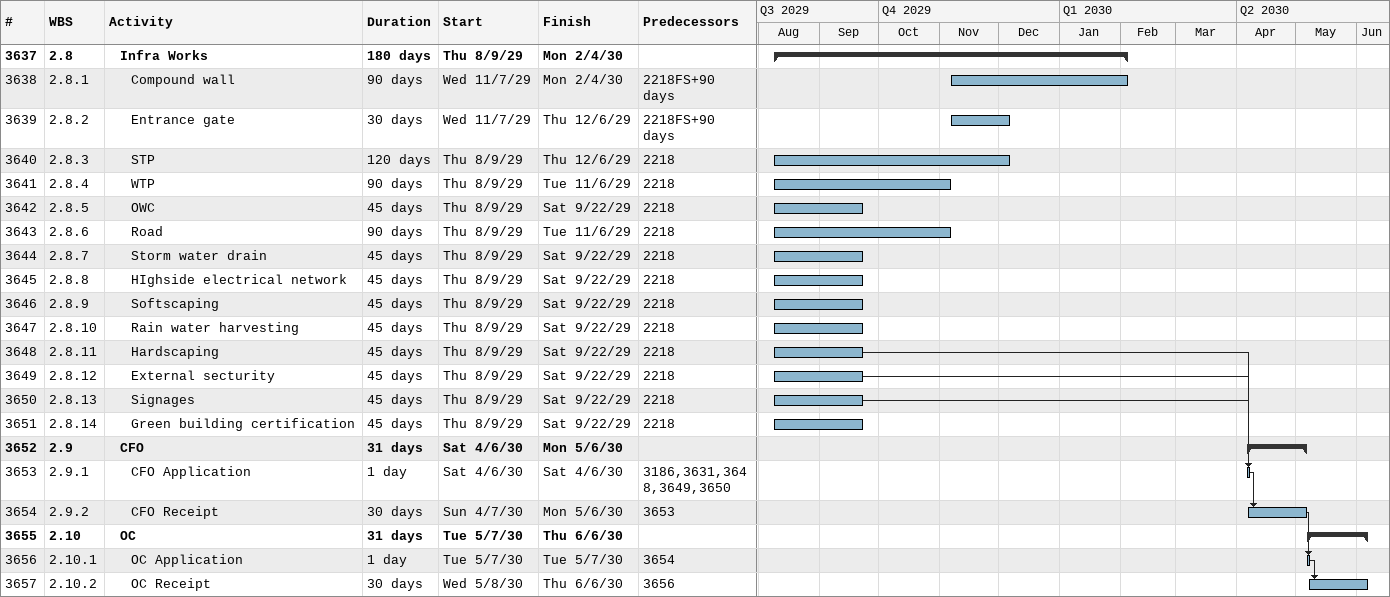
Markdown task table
| ID | WBS | Task | Duration | Start | Finish | Predecessors |
|---|---|---|---|---|---|---|
| 3637 | 2.8 | **Infra Works** | 180d | 2029-08-09 | 2030-02-04 |  |
| 3638 | 2.8.1 | Compound wall | 90d | 2029-11-07 | 2030-02-04 | 2218FS+90d |
| 3639 | 2.8.2 | Entrance gate | 30d | 2029-11-07 | 2029-12-06 | 2218FS+90d |
| 3640 | 2.8.3 | STP | 120d | 2029-08-09 | 2029-12-06 | 2218 |
| 3641 | 2.8.4 | WTP | 90d | 2029-08-09 | 2029-11-06 | 2218 |
| 3642 | 2.8.5 | OWC | 45d | 2029-08-09 | 2029-09-22 | 2218 |
| 3643 | 2.8.6 | Road | 90d | 2029-08-09 | 2029-11-06 | 2218 |
| 3644 | 2.8.7 | Storm water drain | 45d | 2029-08-09 | 2029-09-22 | 2218 |
| 3645 | 2.8.8 | HIghside electrical network | 45d | 2029-08-09 | 2029-09-22 | 2218 |
| 3646 | 2.8.9 | Softscaping | 45d | 2029-08-09 | 2029-09-22 | 2218 |
| 3647 | 2.8.10 | Rain water harvesting | 45d | 2029-08-09 | 2029-09-22 | 2218 |
| 3648 | 2.8.11 | Hardscaping | 45d | 2029-08-09 | 2029-09-22 | 2218 |
| 3649 | 2.8.12 | External secturity | 45d | 2029-08-09 | 2029-09-22 | 2218 |
| 3650 | 2.8.13 | Signages | 45d | 2029-08-09 | 2029-09-22 | 2218 |
| 3651 | 2.8.14 | Green building certification | 45d | 2029-08-09 | 2029-09-22 | 2218 |
| 3652 | 2.9 | **CFO** | 31d | 2030-04-06 | 2030-05-06 |  |
| 3653 | 2.9.1 | CFO Application | 1d | 2030-04-06 | 2030-04-06 | 3186, 3631, 3648, 3649, 3650 |
| 3654 | 2.9.2 | CFO Receipt | 30d | 2030-04-07 | 2030-05-06 | 3653 |
| 3655 | 2.10 | **OC** | 31d | 2030-05-07 | 2030-06-06 |  |
| 3656 | 2.10.1 | OC Application | 1d | 2030-05-07 | 2030-05-07 | 3654 |
| 3657 | 2.10.2 | OC Receipt | 30d | 2030-05-08 | 2030-06-06 | 3656 |
